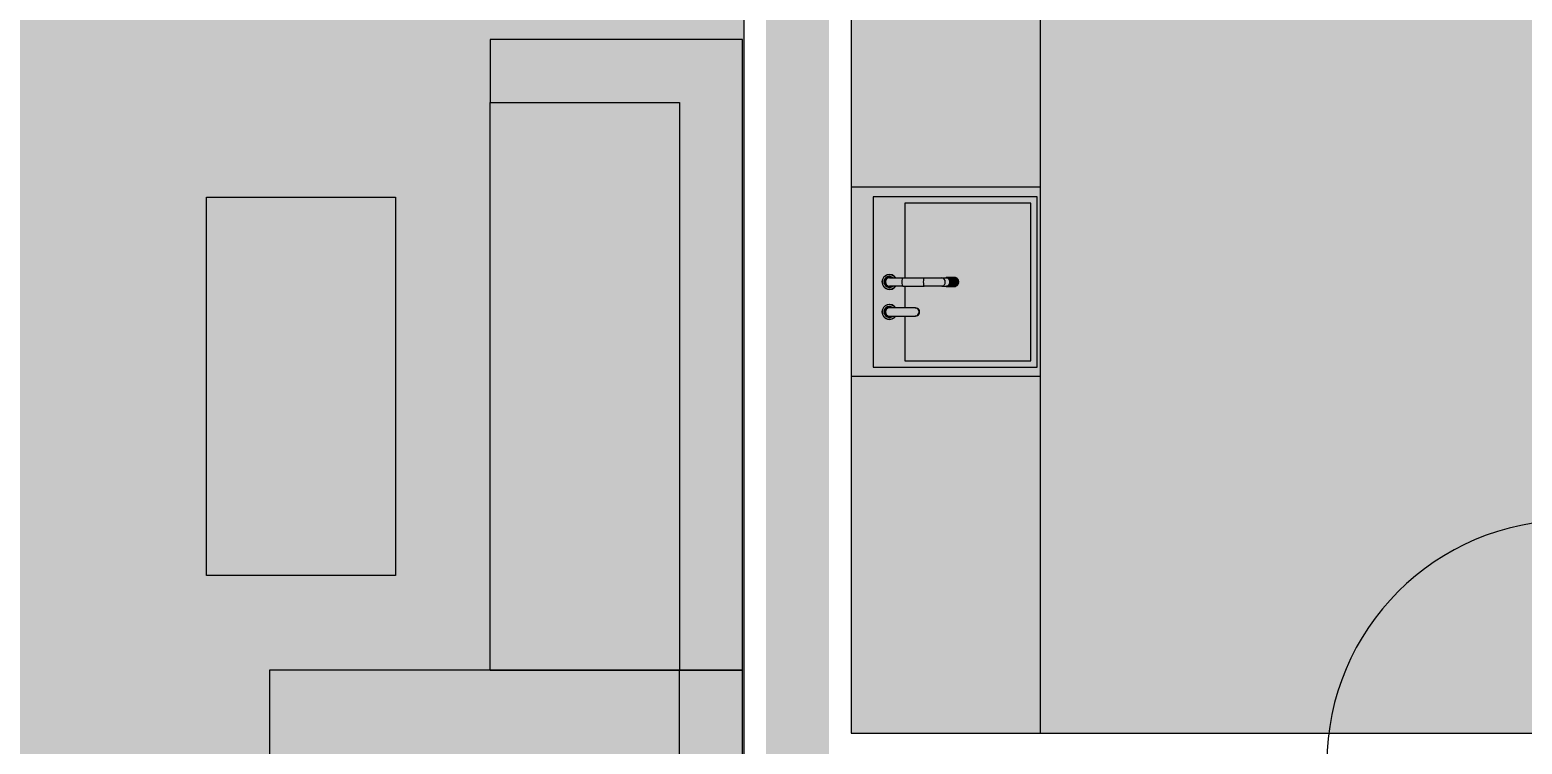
# Model space of a CAD drawing. Header units: millimetres. Extents: x 475206255 to 476720147, y 4620882299 to 4621447368.
# Drawn here: x 475283184 to 475287918, y 4620993525 to 4620995791 of the extents above; entities that cross this region are included whole.
import ezdxf

# ---------------------------------------------------------------- set-up
doc = ezdxf.new("R2010")
doc.units = ezdxf.units.MM
doc.header["$MEASUREMENT"] = 0
for name, color, linetype, lineweight in [('2D Drafting - General_Pen_No__250_Pen_No__7_Pen_No__7', 7, 'Continuous', 0), ('2D Drafting - General_Pen_No__7_Pen_No__7_Pen_No__7', 7, 'Continuous', 0), ('G-Anno-Nplt_Pen_No__151', 151, 'Continuous', 0), ('G-Anno-Nplt_Pen_No__4', 7, 'Continuous', 0), ('New_--------AVEJI_UDZRAVI_Pen_No__7', 7, 'Continuous', 0), ('New_2D Drafting - General_Pen_No__2_Pen_No__250', 7, 'Continuous', 0), ('New_aveji_Pen_No__7', 7, 'Continuous', 0), ('zoma_Pen_No__142', 142, 'Continuous', 0)]:
    doc.layers.add(name, color=color, linetype=linetype, lineweight=lineweight)
doc.layers.add('New_--aveji_Pen_No__251', color=7, linetype='Continuous', lineweight=0, true_color=0x656565)
doc.layers.add('zoma', color=7, linetype='Continuous')
doc.styles.add('GENERATED_STYLE_2', font='arial.ttf')
doc.dimstyles.new('GENERATED_STYLE__3', dxfattribs={"dimtxt": 200, "dimasz": 64.421331, "dimexe": 0.18, "dimexo": 3, "dimgap": 0, "dimtad": 1, "dimtih": 1, "dimtoh": 1, "dimlfac": 0.001, "dimzin": 0, "dimdsep": 46, "dimtxsty": 'GENERATED_STYLE_2', "dimblk": 'ARROWHEAD_2', "dimblk1": 'ARROWHEAD_2', "dimblk2": 'ARROWHEAD_2', "dimcen": 0.09, "dimclrd": 142, "dimclre": 142, "dimclrt": 142, "dimadec": 0, "dimazin": 0, "dimtfac": 1, "dimtdec": 4, "dimtmove": 0, "dimatfit": 3, "dimfxl": 1, "dimtolj": 1, "dimtzin": 0, "dimarcsym": 0})
doc.dimstyles.new('GENERATED_STYLE__31', dxfattribs={"dimtxt": 0.18, "dimasz": 364.8, "dimexe": 0.18, "dimexo": 0.0625, "dimgap": 0, "dimtad": 0, "dimtih": 1, "dimtoh": 1, "dimdec": 4, "dimzin": 0, "dimdsep": 46, "dimcen": 0.09, "dimadec": 0, "dimazin": 0, "dimtfac": 1, "dimtdec": 4, "dimtmove": 0, "dimatfit": 3, "dimldrblk": 'ARROWHEAD_11', "dimfxl": 1, "dimtolj": 1, "dimtzin": 0, "dimarcsym": 0})
doc.dimstyles.new('GENERATED_STYLE__9', dxfattribs={"dimtxt": 200, "dimasz": 64.421331, "dimexe": 0.18, "dimexo": 3, "dimgap": 0, "dimtad": 1, "dimlfac": 0.001, "dimzin": 0, "dimdsep": 46, "dimtxsty": 'GENERATED_STYLE_2', "dimblk": 'ARROWHEAD_2', "dimblk1": 'ARROWHEAD_2', "dimblk2": 'ARROWHEAD_2', "dimcen": 0.09, "dimclrd": 142, "dimclre": 142, "dimclrt": 142, "dimadec": 0, "dimazin": 0, "dimtfac": 1, "dimtdec": 4, "dimtmove": 0, "dimatfit": 3, "dimfxl": 1, "dimtolj": 1, "dimtzin": 0, "dimarcsym": 0})

# ---------------------------------------------------------------- blocks, each defined once
blk = doc.blocks.new('*D880', base_point=(475826095.8, 4621095193.2))
at = {"layer": 'zoma_Pen_No__142', "color": 142, "linetype": 'Continuous', "lineweight": 0, "transparency": 16777216}
for p, q in [((475297678.8, 4621006265.8), (475297594.1, 4621006314.7)), ((475297636.5, 4621006290.2), (475297636.5, 4621006331.7)), ((475297700, 4621006290.2), (475297572.9, 4621006290.2)), ((475297636.5, 4620991090.2), (475297636.5, 4621006290.2)), ((475297594.1, 4620991114.7), (475297678.8, 4620991065.8)), ((475297700, 4620991090.2), (475297572.9, 4620991090.2)), ((475297636.5, 4620991048.8), (475297636.5, 4620991090.2))]:
    blk.add_line(p, q, dxfattribs=at)
at = {"layer": 'zoma_Pen_No__142', "color": 142, "lineweight": 0, "transparency": 16777216, "insert": (475297596.5, 4620998347), "char_height": 200, "attachment_point": 7, "rotation": 90, "style": 'GENERATED_STYLE_2'}
blk.add_mtext('\\A1;{\\pql;\\fArial|b0|i0|c204|p0;\\W1.000000;15.20}', dxfattribs=at)
blk = doc.blocks.new('ARROWHEAD_2')
at = {"color": 0, "linetype": 'Continuous', "lineweight": 0}
for p, q in [((0, 0), (-1, 0)), ((-0.378, -0.655), (0.378, 0.655))]:
    blk.add_line(p, q, dxfattribs=at)
blk = doc.blocks.new('*D882', base_point=(475826095.8, 4621095193.2))
at = {"layer": 'zoma_Pen_No__142', "color": 142, "linetype": 'Continuous', "lineweight": 0, "transparency": 16777216}
for p, q in [((475296804.9, 4620995714.7), (475296889.7, 4620995665.8)), ((475296910.9, 4620995690.2), (475296783.8, 4620995690.2)), ((475296847.3, 4620991490.2), (475296847.3, 4620995690.2)), ((475296910.9, 4620991490.2), (475296783.8, 4620991490.2)), ((475296804.9, 4620991514.7), (475296889.7, 4620991465.8))]:
    blk.add_line(p, q, dxfattribs=at)
at = {"layer": 'zoma_Pen_No__142', "color": 142, "lineweight": 0, "transparency": 16777216, "char_height": 200, "attachment_point": 7, "rotation": 90, "style": 'GENERATED_STYLE_2'}
for s, insert in [('\\A1;{\\pql;\\fArial|b0|i0|c204|p0;\\W1.000000;0.20}', (475296807.3, 4620995131.9)), ('\\A1;{\\pql;\\fArial|b0|i0|c204|p0;\\W1.000000;4.20}', (475296807.3, 4620993323.3))]:
    blk.add_mtext(s, dxfattribs=dict(at, insert=insert))
blk = doc.blocks.new('*D883', base_point=(475826095.8, 4621095193.2))
at = {"layer": 'zoma_Pen_No__142', "color": 142, "linetype": 'Continuous', "lineweight": 0, "transparency": 16777216}
for p, q in [((475296910.9, 4620995890.2), (475296783.8, 4620995890.2)), ((475296804.9, 4620995914.7), (475296889.7, 4620995865.8)), ((475296847.3, 4620995690.2), (475296847.3, 4620995890.2)), ((475296804.9, 4620995714.7), (475296889.7, 4620995665.8)), ((475296910.9, 4620995690.2), (475296783.8, 4620995690.2))]:
    blk.add_line(p, q, dxfattribs=at)
blk = doc.blocks.new('*D1258', base_point=(475826095.8, 4621095193.2))
at = {"layer": 'zoma_Pen_No__142', "color": 142, "linetype": 'Continuous', "lineweight": 0, "transparency": 16777216}
for p, q in [((475281719.4, 4621043674.5), (475281719.4, 4621043801.6)), ((475288219.4, 4621043674.5), (475288219.4, 4621043801.6)), ((475281743.9, 4621043780.5), (475281695, 4621043695.7)), ((475288243.9, 4621043780.5), (475288195, 4621043695.7)), ((475281719.4, 4621043738.1), (475288219.4, 4621043738.1))]:
    blk.add_line(p, q, dxfattribs=at)
at = {"layer": 'zoma_Pen_No__142', "color": 142, "lineweight": 0, "transparency": 16777216, "char_height": 200, "attachment_point": 7, "style": 'GENERATED_STYLE_2'}
for s, insert in [('\\A1;{\\pql;\\fArial|b0|i0|c204|p0;\\W1.000000;6.50}', (475284702.5, 4621043778.1)), ('\\A1;{\\pql;\\fArial|b0|i0|c204|p0;\\W1.000000;0.40}', (475287661.1, 4621043778.1))]:
    blk.add_mtext(s, dxfattribs=dict(at, insert=insert))
blk = doc.blocks.new('*D1316', base_point=(475826095.8, 4621095193.2))
at = {"layer": 'zoma_Pen_No__142', "color": 142, "linetype": 'Continuous', "lineweight": 0, "transparency": 16777216}
for p, q in [((475281719.4, 4621092624.1), (475281719.4, 4621092751.3)), ((475288219.4, 4621092624.1), (475288219.4, 4621092751.3)), ((475281743.9, 4621092730.1), (475281695, 4621092645.3)), ((475281719.4, 4621092687.7), (475288219.4, 4621092687.7)), ((475288243.9, 4621092730.1), (475288195, 4621092645.3))]:
    blk.add_line(p, q, dxfattribs=at)
at = {"layer": 'zoma_Pen_No__142', "color": 142, "lineweight": 0, "transparency": 16777216, "char_height": 200, "attachment_point": 7, "style": 'GENERATED_STYLE_2'}
for s, insert in [('\\A1;{\\pql;\\fArial|b0|i0|c204|p0;\\W1.000000;6.50}', (475284702.5, 4621092727.7)), ('\\A1;{\\pql;\\fArial|b0|i0|c204|p0;\\W1.000000;0.40}', (475287661.1, 4621092727.7))]:
    blk.add_mtext(s, dxfattribs=dict(at, insert=insert))
blk = doc.blocks.new('*D1374', base_point=(475826095.8, 4621095193.2))
at = {"layer": 'zoma_Pen_No__142', "color": 142, "linetype": 'Continuous', "lineweight": 0, "transparency": 16777216}
for p, q in [((475281743.9, 4621141919.8), (475281695, 4621141835.1)), ((475281719.4, 4621141813.9), (475281719.4, 4621141941)), ((475288243.9, 4621141919.8), (475288195, 4621141835.1)), ((475288219.4, 4621141813.9), (475288219.4, 4621141941)), ((475281719.4, 4621141877.4), (475288219.4, 4621141877.4))]:
    blk.add_line(p, q, dxfattribs=at)
at = {"layer": 'zoma_Pen_No__142', "color": 142, "lineweight": 0, "transparency": 16777216, "char_height": 200, "attachment_point": 7, "style": 'GENERATED_STYLE_2'}
for s, insert in [('\\A1;{\\pql;\\fArial|b0|i0|c204|p0;\\W1.000000;6.50}', (475284702.5, 4621141917.4)), ('\\A1;{\\pql;\\fArial|b0|i0|c204|p0;\\W1.000000;0.40}', (475287661.1, 4621141917.4))]:
    blk.add_mtext(s, dxfattribs=dict(at, insert=insert))
blk = doc.blocks.new('*D1433', base_point=(475826095.8, 4621095193.2))
at = {"layer": 'zoma_Pen_No__142', "color": 142, "linetype": 'Continuous', "lineweight": 0, "transparency": 16777216}
for p, q in [((475281743.9, 4621191296.5), (475281695, 4621191211.7)), ((475281719.4, 4621191190.5), (475281719.4, 4621191317.7)), ((475288243.9, 4621191296.5), (475288195, 4621191211.7)), ((475288219.4, 4621191190.5), (475288219.4, 4621191317.7)), ((475281719.4, 4621191254.1), (475288219.4, 4621191254.1))]:
    blk.add_line(p, q, dxfattribs=at)
at = {"layer": 'zoma_Pen_No__142', "color": 142, "lineweight": 0, "transparency": 16777216, "char_height": 200, "attachment_point": 7, "style": 'GENERATED_STYLE_2'}
for s, insert in [('\\A1;{\\pql;\\fArial|b0|i0|c204|p0;\\W1.000000;6.50}', (475284702.5, 4621191294.1)), ('\\A1;{\\pql;\\fArial|b0|i0|c204|p0;\\W1.000000;0.40}', (475287661.1, 4621191294.1))]:
    blk.add_mtext(s, dxfattribs=dict(at, insert=insert))
blk = doc.blocks.new('*D1491', base_point=(475826095.8, 4621095193.2))
at = {"layer": 'zoma_Pen_No__142', "color": 142, "linetype": 'Continuous', "lineweight": 0, "transparency": 16777216}
for p, q in [((475281743.9, 4621240486.2), (475281695, 4621240401.5)), ((475281719.4, 4621240380.3), (475281719.4, 4621240507.4)), ((475288243.9, 4621240486.2), (475288195, 4621240401.5)), ((475288219.4, 4621240380.3), (475288219.4, 4621240507.4)), ((475281719.4, 4621240443.8), (475288219.4, 4621240443.8))]:
    blk.add_line(p, q, dxfattribs=at)
at = {"layer": 'zoma_Pen_No__142', "color": 142, "lineweight": 0, "transparency": 16777216, "char_height": 200, "attachment_point": 7, "style": 'GENERATED_STYLE_2'}
for s, insert in [('\\A1;{\\pql;\\fArial|b0|i0|c204|p0;\\W1.000000;6.50}', (475284702.5, 4621240483.8)), ('\\A1;{\\pql;\\fArial|b0|i0|c204|p0;\\W1.000000;0.40}', (475287661.1, 4621240483.8))]:
    blk.add_mtext(s, dxfattribs=dict(at, insert=insert))
blk = doc.blocks.new('ARROWHEAD_11')
at = {"color": 0, "linetype": 'Continuous', "lineweight": 0}
blk.add_line((0, 0), (-1, 0), dxfattribs=at)
at = {"color": 0, "linetype": 'Continuous', "lineweight": 0, "const_width": 0.25, "flags": 128}
blk.add_lwpolyline([(-0.125, 0, 1), (0.125, 0, 1)], format="xyb", close=True, dxfattribs=at)

msp = doc.modelspace()

# ---------------------------------------------------------------- hatches: boundary and pattern name
at = {"layer": '2D Drafting - General_Pen_No__250_Pen_No__7_Pen_No__7', "linetype": 'Continuous', "lineweight": 0}
msp.add_hatch(color=7, dxfattribs=at).paths.add_polyline_path([(475285719.447, 4620999140.188), (475285719.447, 4620991090.231), (475285519.447, 4620991090.231), (475285519.447, 4620999140.188)])
at = {"layer": 'G-Anno-Nplt_Pen_No__151', "linetype": 'Continuous', "lineweight": 0, "true_color": 0x1f2f3f}
for points in [[(475285449.447, 4620992610.231), (475285449.447, 4620998539.968), (475285049.447, 4620998539.968), (475285049.447, 4620998980.156), (475281789.447, 4620998980.156), (475281789.447, 4620998295.231), (475280869.3, 4620998295.231), (475280869.3, 4620998365.231), (475279659.635, 4620998365.231), (475279659.635, 4620997965.231), (475279289.448, 4620997965.231), (475279219.448, 4620997965.231), (475279219.448, 4620995913.317), (475279289.448, 4620995913.317), (475279289.448, 4620991360.238), (475281249.447, 4620991360.238), (475281249.447, 4620991560.231), (475281449.447, 4620991560.231), (475281449.447, 4620992610.231)], [(475295249.448, 4620991560.231), (475295249.448, 4620997980.043), (475291719.447, 4620997980.043), (475291719.447, 4620998690.231), (475289059.649, 4620998690.231), (475289059.649, 4620998290.231), (475288449.447, 4620998290.231), (475288449.447, 4620998420.231), (475288149.447, 4620998420.231), (475288149.447, 4620998980.156), (475286189.448, 4620998980.156), (475286189.448, 4620998539.969), (475285789.447, 4620998539.969), (475285789.447, 4620993560.231), (475288489.447, 4620993560.237), (475288489.447, 4620991560.231), (475288689.447, 4620991560.231), (475288689.447, 4620991360.231), (475295049.448, 4620991360.231), (475295049.448, 4620991560.231)]]:
    msp.add_hatch(color=169, dxfattribs=at).paths.add_polyline_path(points)

# ---------------------------------------------------------------- linework, layer by layer
at = {"layer": '2D Drafting - General_Pen_No__7_Pen_No__7_Pen_No__7', "color": 7, "linetype": 'Continuous', "lineweight": 0}
msp.add_arc((475288068.763, 4620993464.319), 770.311, 89.997469, 179.994289, dxfattribs=at)
at = {"layer": 'G-Anno-Nplt_Pen_No__4', "color": 7, "linetype": 'Continuous', "lineweight": 0, "flags": 128}
for points in [[(475285449.447, 4620992610.231), (475285449.447, 4620998539.968), (475285049.447, 4620998539.968), (475285049.447, 4620998980.156), (475281789.447, 4620998980.156), (475281789.447, 4620998295.231), (475280869.3, 4620998295.231), (475280869.3, 4620998365.231), (475279659.635, 4620998365.231), (475279659.635, 4620997965.231), (475279289.448, 4620997965.231), (475279219.448, 4620997965.231), (475279219.448, 4620995913.317), (475279289.448, 4620995913.317), (475279289.448, 4620991360.238), (475281249.447, 4620991360.238), (475281249.447, 4620991560.231), (475281449.447, 4620991560.231), (475281449.447, 4620992610.231)], [(475295249.448, 4620991560.231), (475295249.448, 4620997980.043), (475291719.447, 4620997980.043), (475291719.447, 4620998690.231), (475289059.649, 4620998690.231), (475289059.649, 4620998290.231), (475288449.447, 4620998290.231), (475288449.447, 4620998420.231), (475288149.447, 4620998420.231), (475288149.447, 4620998980.156), (475286189.448, 4620998980.156), (475286189.448, 4620998539.969), (475285789.447, 4620998539.969), (475285789.447, 4620993560.231), (475288489.447, 4620993560.237), (475288489.447, 4620991560.231), (475288689.447, 4620991560.231), (475288689.447, 4620991360.231), (475295049.448, 4620991360.231), (475295049.448, 4620991560.231)]]:
    msp.add_lwpolyline(points, close=True, dxfattribs=at)
at = {"layer": 'New_--------AVEJI_UDZRAVI_Pen_No__7', "color": 7, "linetype": 'Continuous', "lineweight": 0}
for points in [[(475286389.447, 4620996696.844), (475285789.447, 4620996696.844), (475285789.447, 4620993560.231), (475286389.447, 4620993560.231)], [(475285789.447, 4620994692.125), (475286389.447, 4620994692.125), (475286389.447, 4620995292.125), (475285789.447, 4620995292.125)]]:
    msp.add_lwpolyline(points, close=True, dxfattribs=at)
at = {"layer": 'New_--aveji_Pen_No__251', "color": 251, "linetype": 'Continuous', "lineweight": 0, "true_color": 0x656565}
for p, q in [((475285910.747, 4620995004.229), (475285953.218, 4620995004.229)), ((475285953.218, 4620995004.229), (475286021.26, 4620995004.229)), ((475286021.26, 4620995004.229), (475286076.38, 4620995004.229)), ((475286076.38, 4620995004.229), (475286091.1, 4620995004.229)), ((475286095.635, 4620995005.55), (475286091.814, 4620995005.55)), ((475286095.643, 4620995005.554), (475286091.817, 4620995005.554)), ((475286095.644, 4620995005.554), (475286119.607, 4620995005.554)), ((475286120.764, 4620995005.293), (475286096.796, 4620995005.293)), ((475286120.763, 4620995005.296), (475286096.8, 4620995005.296)), ((475286100.336, 4620995003.651), (475286124.299, 4620995003.651)), ((475286126.496, 4620995000.341), (475286100.844, 4620995000.341)), ((475286125.279, 4620995002.912), (475286101.311, 4620995002.913)), ((475286125.279, 4620995002.915), (475286101.316, 4620995002.915)), ((475286128.949, 4620994996.216), (475286103.297, 4620994996.216)), ((475286128.949, 4620994986.483), (475286103.297, 4620994986.483)), ((475286104.023, 4620994999.874), (475286127.986, 4620994999.874)), ((475286129.81, 4620994991.349), (475286104.159, 4620994991.349)), ((475286128.64, 4620994998.772), (475286104.672, 4620994998.772)), ((475286128.64, 4620994998.773), (475286104.677, 4620994998.773)), ((475286106.142, 4620994994.8), (475286130.105, 4620994994.8)), ((475286130.106, 4620994987.902), (475286106.143, 4620994987.902)), ((475286130.335, 4620994993.501), (475286106.372, 4620994993.501)), ((475286106.373, 4620994989.2), (475286130.336, 4620994989.2)), ((475285953.218, 4620994978.47), (475285910.747, 4620994978.47)), ((475285953.218, 4620994978.47), (475286021.26, 4620994978.469)), ((475285959.183, 4620994978.47), (475285959.183, 4620994909.158)), ((475286076.38, 4620994978.469), (475286021.26, 4620994978.469)), ((475286076.38, 4620994978.469), (475286091.1, 4620994978.469)), ((475286091.82, 4620994977.144), (475286115.783, 4620994977.144)), ((475286119.61, 4620994977.144), (475286095.647, 4620994977.144)), ((475286096.803, 4620994977.403), (475286120.766, 4620994977.403)), ((475286124.302, 4620994979.049), (475286100.339, 4620994979.049)), ((475286126.496, 4620994982.357), (475286100.844, 4620994982.357)), ((475286101.318, 4620994979.785), (475286125.282, 4620994979.785)), ((475286127.987, 4620994982.827), (475286104.024, 4620994982.827)), ((475286104.679, 4620994983.928), (475286128.642, 4620994983.928)), ((475285992.213, 4620994909.158), (475285910.747, 4620994909.158)), ((475285992.213, 4620994909.158), (475285993.637, 4620994909.158)), ((475285910.747, 4620994883.399), (475285992.213, 4620994883.399)), ((475285993.637, 4620994883.399), (475285992.213, 4620994883.399))]:
    msp.add_line(p, q, dxfattribs=at)
msp.add_lwpolyline([(475285859.447, 4620994721.273), (475286379.447, 4620994721.273), (475286379.448, 4620995261.387), (475285859.448, 4620995261.388)], close=True, dxfattribs=at)
msp.add_lwpolyline([(475285959.183, 4620994883.399), (475285959.183, 4620994741.273), (475286359.447, 4620994741.273), (475286359.448, 4620995241.388), (475285959.183, 4620995241.388), (475285959.183, 4620995004.229)], dxfattribs=at)
for centre, radius, start, end in [((475285910.747, 4620994991.349), 23.813, 32.741827, 179.999964), ((475285910.747, 4620994991.349), 23.813, 179.999964, 327.2581), ((475285910.747, 4620994991.349), 23.805, 32.755053, 179.999964), ((475285910.747, 4620994991.349), 23.805, 179.999964, 327.244874), ((475285910.747, 4620994991.349), 23.778, 32.796694, 179.999964), ((475285910.747, 4620994991.349), 23.778, 179.999964, 327.203233), ((475285910.747, 4620994991.349), 23.724, 32.880318, 179.999964), ((475285910.747, 4620994991.349), 23.724, 179.999964, 327.119608), ((475285910.747, 4620994991.349), 23.635, 33.020074, 179.999964), ((475285910.747, 4620994991.349), 23.635, 179.999964, 326.979852), ((475285910.747, 4620994991.349), 23.146, 33.81116, 179.999964), ((475285910.747, 4620994991.349), 23.146, 179.999964, 326.188767), ((475285910.747, 4620994991.349), 17.327, 48.016872, 179.999965), ((475285910.747, 4620994991.349), 17.327, 179.999963, 311.983055), ((475285910.747, 4620994991.349), 16.761, 50.211039, 179.999964), ((475285910.747, 4620994991.349), 16.761, 179.999963, 309.788888), ((475285910.747, 4620994991.349), 16.55, 51.097132, 179.999964), ((475285910.747, 4620994991.349), 16.55, 179.999964, 308.902795), ((475285910.747, 4620994991.349), 16.328, 52.073553, 179.999963), ((475285910.747, 4620994991.349), 16.328, 179.999964, 307.926376), ((475285910.747, 4620994991.349), 15.483, 56.287703, 179.999965), ((475285910.747, 4620994991.349), 15.483, 179.999964, 303.712222), ((475285910.747, 4620994991.349), 13.402, 73.94907, 179.999964), ((475285910.747, 4620994991.349), 13.402, 179.999964, 286.050856), ((475285910.747, 4620994991.349), 12.88, 89.999963, 179.999963), ((475285910.747, 4620994991.349), 12.88, 179.999965, 269.999963), ((475285910.747, 4620994896.278), 23.813, 32.741827, 179.999964), ((475285910.747, 4620994896.278), 23.813, 179.999964, 327.2581), ((475285910.747, 4620994896.278), 23.805, 32.755053, 179.999964), ((475285910.747, 4620994896.278), 23.805, 179.999964, 327.244874), ((475285910.747, 4620994896.278), 23.778, 32.796694, 179.999964), ((475285910.747, 4620994896.278), 23.778, 179.999964, 327.203233), ((475285910.747, 4620994896.278), 23.724, 32.880319, 179.999964), ((475285910.747, 4620994896.278), 23.724, 179.999964, 327.119608), ((475285910.747, 4620994896.278), 23.635, 33.020075, 179.999963), ((475285910.747, 4620994896.278), 23.635, 179.999964, 326.979853), ((475285910.747, 4620994896.278), 23.146, 33.81116, 179.999964), ((475285910.747, 4620994896.278), 23.146, 179.999964, 326.188767), ((475285910.747, 4620994896.278), 17.327, 48.016871, 179.999964), ((475285910.747, 4620994896.278), 17.327, 179.999963, 311.983056), ((475285910.747, 4620994896.278), 16.761, 50.211039, 179.999965), ((475285910.747, 4620994896.278), 16.761, 179.999963, 309.788888), ((475285910.747, 4620994896.278), 16.55, 51.097134, 179.999963), ((475285910.747, 4620994896.278), 16.55, 179.999964, 308.902795), ((475285910.747, 4620994896.278), 16.328, 52.073553, 179.999963), ((475285910.747, 4620994896.278), 16.328, 179.999964, 307.926376), ((475285910.747, 4620994896.278), 15.483, 56.287705, 179.999964), ((475285910.747, 4620994896.278), 15.483, 179.999964, 303.712222), ((475285910.747, 4620994896.278), 13.402, 73.94907, 179.999964), ((475285910.747, 4620994896.278), 13.402, 179.999964, 286.050856), ((475285910.747, 4620994896.278), 12.88, 89.999963, 269.999963)]:
    msp.add_arc(centre, radius, start, end, dxfattribs=at)
for centre, major_axis, ratio, start_param, end_param in [((475285953.218, 4620994991.349), (0, 12.88), 0.23905575, -0.00000006, 1.57079633), ((475285953.218, 4620994991.349), (0, 12.88), 0.23905575, 1.57079633, 3.14159259), ((475286021.26, 4620994991.349), (0, 12.88), 0.23905575, -0.00000006, 1.57079633), ((475286021.26, 4620994991.349), (0, 12.88), 0.23905575, 1.57079633, 3.1415929), ((475286076.38, 4620994991.349), (0, 12.88), 0.88988826, 4.71238898, 6.28318529), ((475286076.38, 4620994991.349), (0, 12.88), 0.88988826, 3.14159265, 4.71238898), ((475286093.142, 4620994991.349), (0, 13.515), 0.88988826, 0.08101703, 0.30793907), ((475286093.732, 4620994991.349), (0, 14.367), 0.88988826, 0.15037128, 0.24257675), ((475286091.1, 4620994991.349), (0, 12.88), 0.88988826, 4.71238898, 6.28318537), ((475286091.1, 4620994991.349), (0, 12.88), 0.88988826, 3.14159265, 4.71238898), ((475286092.925, 4620994991.349), (0, 12.82), 0.88988826, 0.01158619, 0.05090815), ((475286092.925, 4620994991.349), (0, 12.82), 0.88988826, 5.90207239, 6.27165027), ((475286093.142, 4620994991.349), (0, 13.515), 0.88988826, 5.97150322, 6.20249388), ((475286093.732, 4620994991.349), (0, 14.367), 0.88988826, 6.04085752, 6.13306298), ((475286092.925, 4620994991.349), (0, 12.82), 0.88988826, 5.50937332, 5.87895118), ((475286093.142, 4620994991.349), (0, 13.515), 0.88988826, 5.57880417, 5.80979481), ((475286093.732, 4620994991.349), (0, 14.367), 0.88988826, 5.6481584, 5.74036389), ((475286092.925, 4620994991.349), (0, 12.82), 0.88988826, 5.11667424, 5.48625207), ((475286092.925, 4620994991.349), (0, 12.82), 0.88988826, 3.93857693, 4.30815476), ((475286093.142, 4620994991.349), (0, 13.515), 0.88988826, 5.18610507, 5.41709572), ((475286092.925, 4620994991.349), (0, 12.82), 0.88988826, 4.72397514, 5.09355296), ((475286092.925, 4620994991.349), (0, 12.82), 0.88988826, 4.33127606, 4.70085387), ((475286093.732, 4620994991.349), (0, 14.367), 0.88988826, 5.25545935, 5.34766476), ((475286093.142, 4620994991.349), (0, 13.515), 0.88988826, 4.79340597, 5.02439665), ((475286093.142, 4620994991.349), (0, 13.515), 0.88988826, 4.4007069, 4.63169757), ((475286093.732, 4620994991.349), (0, 14.367), 0.88988826, 4.47006119, 4.56226663), ((475286093.732, 4620994991.349), (0, 14.367), 0.88988826, 4.86276026, 4.9549657), ((475286117.695, 4620994991.349), (0, 14.367), 0.88988826, 6.04085752, 6.13306298), ((475286117.695, 4620994991.349), (0, 14.367), 0.88988826, 5.64815846, 5.74036389), ((475286120.325, 4620994991.349), (0, 11.65), 0.88988826, 5.57497114, 5.66431233), ((475286117.695, 4620994991.349), (0, 14.367), 0.88988826, 5.25545935, 5.34766481), ((475286120.325, 4620994991.349), (0, 11.65), 0.88988826, 4.10675607, 5.3183649), ((475286117.695, 4620994991.349), (0, 14.367), 0.88988826, 4.47006117, 4.56226662), ((475286117.695, 4620994991.349), (0, 14.367), 0.88988826, 4.86276026, 4.95496571), ((475286093.142, 4620994991.349), (0, 13.515), 0.88988826, 2.83365357, 3.06090122), ((475286093.732, 4620994991.349), (0, 14.367), 0.88988826, 2.89926484, 2.99147029), ((475286092.925, 4620994991.349), (0, 12.82), 0.88988826, 3.09068449, 3.13005747), ((475286092.925, 4620994991.349), (0, 12.82), 0.88988826, 3.15317878, 3.52275661), ((475286093.142, 4620994991.349), (0, 13.515), 0.88988826, 3.22260968, 3.45360032), ((475286093.732, 4620994991.349), (0, 14.367), 0.88988826, 3.29196397, 3.38416938), ((475286092.925, 4620994991.349), (0, 12.82), 0.88988826, 3.54587783, 3.91545567), ((475286093.142, 4620994991.349), (0, 13.515), 0.88988826, 3.61530874, 3.84629941), ((475286093.732, 4620994991.349), (0, 14.367), 0.88988826, 3.68466301, 3.77686844), ((475286093.142, 4620994991.349), (0, 13.515), 0.88988826, 4.00800781, 4.2389985), ((475286093.732, 4620994991.349), (0, 14.367), 0.88988826, 4.0773621, 4.16956755), ((475286117.695, 4620994991.349), (0, 14.367), 0.88988826, 3.2919639, 3.38416938), ((475286117.695, 4620994991.349), (0, 14.367), 0.88988826, 3.68466301, 3.77686844), ((475286120.325, 4620994991.349), (0, 11.65), 0.88988826, 3.76058584, 3.85010159), ((475286117.695, 4620994991.349), (0, 14.367), 0.88988826, 4.0773621, 4.16956755), ((475285992.213, 4620994896.278), (0, 12.88), 0.98480799, 3.14159264, 6.28318537), ((475285993.637, 4620994896.278), (0, 12.88), 0.98480506, 3.14159279, 6.28318545)]:
    msp.add_ellipse(centre, major_axis=major_axis, ratio=ratio, start_param=start_param, end_param=end_param, dxfattribs=at)
for points in [[(475286089.468, 4620995004.229), (475286089.846, 4620995004.574), (475286090.244, 4620995004.929), (475286090.661, 4620995005.295)], [(475286091.814, 4620995005.55), (475286091.928, 4620995005.299), (475286092.046, 4620995005.056), (475286092.169, 4620995004.82)], [(475286092.169, 4620995004.82), (475286092.379, 4620995004.597), (475286092.587, 4620995004.38), (475286092.793, 4620995004.168)], [(475286092.793, 4620995004.168), (475286092.807, 4620995004.139), (475286092.821, 4620995004.11), (475286092.835, 4620995004.08)], [(475286092.863, 4620995004.076), (475286092.927, 4620995004.106), (475286092.992, 4620995004.137), (475286093.057, 4620995004.168)], [(475286093.057, 4620995004.168), (475286093.396, 4620995004.38), (475286093.747, 4620995004.597), (475286094.111, 4620995004.821)], [(475286094.111, 4620995004.821), (475286094.599, 4620995005.058), (475286095.11, 4620995005.302), (475286095.644, 4620995005.554)], [(475286096.796, 4620995005.293), (475286096.8, 4620995004.922), (475286096.811, 4620995004.562), (475286096.83, 4620995004.213)], [(475286096.83, 4620995004.213), (475286096.943, 4620995003.884), (475286097.056, 4620995003.562), (475286097.169, 4620995003.249)], [(475286097.169, 4620995003.249), (475286097.17, 4620995003.199), (475286097.171, 4620995003.148), (475286097.173, 4620995003.098)], [(475286097.173, 4620995003.098), (475286097.252, 4620995003.111), (475286097.332, 4620995003.123), (475286097.412, 4620995003.136)], [(475286097.412, 4620995003.136), (475286097.803, 4620995003.215), (475286098.207, 4620995003.295), (475286098.625, 4620995003.378)], [(475286098.625, 4620995003.378), (475286099.17, 4620995003.466), (475286099.741, 4620995003.557), (475286100.336, 4620995003.651)], [(475286100.844, 4620995000.341), (475286100.924, 4620995000.331), (475286101.004, 4620995000.32), (475286101.085, 4620995000.309)], [(475286100.898, 4620995000.519), (475286100.88, 4620995000.459), (475286100.862, 4620995000.4), (475286100.844, 4620995000.341)], [(475286100.93, 4620995001.648), (475286100.916, 4620995001.262), (475286100.905, 4620995000.885), (475286100.898, 4620995000.519)], [(475286101.311, 4620995002.913), (475286101.173, 4620995002.478), (475286101.046, 4620995002.057), (475286100.93, 4620995001.648)], [(475286101.085, 4620995000.309), (475286101.477, 4620995000.243), (475286101.884, 4620995000.175), (475286102.304, 4620995000.105)], [(475286102.304, 4620995000.105), (475286102.852, 4620995000.03), (475286103.425, 4620994999.953), (475286104.023, 4620994999.874)], [(475286103.297, 4620994996.216), (475286103.369, 4620994996.183), (475286103.442, 4620994996.151), (475286103.515, 4620994996.118)], [(475286103.297, 4620994986.483), (475286103.336, 4620994986.424), (475286103.375, 4620994986.366), (475286103.414, 4620994986.307)], [(475286103.414, 4620994996.392), (475286103.375, 4620994996.333), (475286103.336, 4620994996.274), (475286103.297, 4620994996.216)], [(475286103.515, 4620994986.581), (475286103.442, 4620994986.548), (475286103.369, 4620994986.515), (475286103.297, 4620994986.483)], [(475286103.414, 4620994986.307), (475286103.551, 4620994985.943), (475286103.695, 4620994985.57), (475286103.847, 4620994985.187)], [(475286103.515, 4620994996.118), (475286103.86, 4620994995.917), (475286104.218, 4620994995.71), (475286104.589, 4620994995.498)], [(475286104.59, 4620994987.204), (475286104.219, 4620994986.991), (475286103.861, 4620994986.783), (475286103.515, 4620994986.581)], [(475286103.845, 4620994997.515), (475286103.694, 4620994997.131), (475286103.55, 4620994996.756), (475286103.414, 4620994996.392)], [(475286104.672, 4620994998.772), (475286104.38, 4620994998.34), (475286104.104, 4620994997.921), (475286103.845, 4620994997.515)], [(475286104.159, 4620994991.349), (475286104.216, 4620994991.3), (475286104.274, 4620994991.251), (475286104.333, 4620994991.201)], [(475286104.333, 4620994991.498), (475286104.274, 4620994991.448), (475286104.216, 4620994991.398), (475286104.159, 4620994991.349)], [(475286105.13, 4620994992.443), (475286104.854, 4620994992.119), (475286104.588, 4620994991.804), (475286104.333, 4620994991.498)], [(475286104.333, 4620994991.201), (475286104.588, 4620994990.896), (475286104.854, 4620994990.582), (475286105.13, 4620994990.26)], [(475286104.589, 4620994995.498), (475286105.083, 4620994995.272), (475286105.601, 4620994995.04), (475286106.142, 4620994994.8)], [(475286106.138, 4620994987.903), (475286105.598, 4620994987.663), (475286105.082, 4620994987.43), (475286104.59, 4620994987.204)], [(475286106.367, 4620994993.501), (475286105.934, 4620994993.138), (475286105.522, 4620994992.785), (475286105.13, 4620994992.443)], [(475286105.13, 4620994990.26), (475286105.524, 4620994989.917), (475286105.938, 4620994989.564), (475286106.373, 4620994989.2)], [(475286121.961, 4620995004.2), (475286121.582, 4620995004.553), (475286121.183, 4620995004.917), (475286120.764, 4620995005.293)], [(475286122.403, 4620995003.651), (475286122.259, 4620995003.831), (475286122.111, 4620995004.014), (475286121.961, 4620995004.2)], [(475286126.056, 4620995001.633), (475286125.813, 4620995002.046), (475286125.554, 4620995002.473), (475286125.279, 4620995002.912)], [(475286126.472, 4620995000.458), (475286126.34, 4620995000.839), (475286126.202, 4620995001.23), (475286126.056, 4620995001.633)], [(475286126.496, 4620995000.341), (475286126.488, 4620995000.38), (475286126.48, 4620995000.419), (475286126.472, 4620995000.458)], [(475286126.594, 4620995000.32), (475286126.561, 4620995000.327), (475286126.528, 4620995000.334), (475286126.496, 4620995000.341)], [(475286127.414, 4620995000.107), (475286127.137, 4620995000.18), (475286126.863, 4620995000.251), (475286126.594, 4620995000.32)], [(475286127.986, 4620994999.874), (475286127.797, 4620994999.954), (475286127.606, 4620995000.032), (475286127.414, 4620995000.107)], [(475286128.965, 4620994997.5), (475286128.867, 4620994997.911), (475286128.759, 4620994998.335), (475286128.64, 4620994998.772)], [(475286128.949, 4620994996.216), (475286128.954, 4620994996.254), (475286128.96, 4620994996.293), (475286128.966, 4620994996.331)], [(475286128.949, 4620994986.483), (475286128.976, 4620994986.504), (475286129.004, 4620994986.525), (475286129.032, 4620994986.547)], [(475286128.966, 4620994986.367), (475286128.96, 4620994986.406), (475286128.954, 4620994986.444), (475286128.949, 4620994986.483)], [(475286128.966, 4620994996.331), (475286128.969, 4620994996.71), (475286128.969, 4620994997.1), (475286128.965, 4620994997.5)], [(475286129.032, 4620994996.152), (475286129.004, 4620994996.173), (475286128.976, 4620994996.194), (475286128.949, 4620994996.216)], [(475286129.7, 4620994995.506), (475286129.475, 4620994995.727), (475286129.252, 4620994995.942), (475286129.032, 4620994996.152)], [(475286129.032, 4620994986.547), (475286129.253, 4620994986.757), (475286129.476, 4620994986.974), (475286129.701, 4620994987.196)], [(475286129.701, 4620994987.196), (475286129.839, 4620994987.424), (475286129.974, 4620994987.659), (475286130.105, 4620994987.902)], [(475286129.81, 4620994991.349), (475286129.828, 4620994991.381), (475286129.847, 4620994991.414), (475286129.865, 4620994991.447)], [(475286129.865, 4620994991.252), (475286129.847, 4620994991.284), (475286129.828, 4620994991.317), (475286129.81, 4620994991.349)], [(475286130.105, 4620994994.8), (475286129.974, 4620994995.043), (475286129.839, 4620994995.278), (475286129.7, 4620994995.506)], [(475286129.865, 4620994991.447), (475286129.992, 4620994991.765), (475286130.118, 4620994992.093), (475286130.245, 4620994992.43)], [(475286130.245, 4620994990.272), (475286130.119, 4620994990.608), (475286129.992, 4620994990.934), (475286129.865, 4620994991.252)], [(475286130.245, 4620994992.43), (475286130.282, 4620994992.776), (475286130.311, 4620994993.133), (475286130.335, 4620994993.501)], [(475286130.336, 4620994989.2), (475286130.312, 4620994989.569), (475286130.282, 4620994989.926), (475286130.245, 4620994990.272)], [(475286090.663, 4620994977.406), (475286090.246, 4620994977.771), (475286089.849, 4620994978.125), (475286089.471, 4620994978.469)], [(475286092.173, 4620994977.878), (475286092.051, 4620994977.641), (475286091.933, 4620994977.396), (475286091.82, 4620994977.144)], [(475286092.794, 4620994978.53), (475286092.589, 4620994978.318), (475286092.382, 4620994978.101), (475286092.173, 4620994977.878)], [(475286092.835, 4620994978.618), (475286092.821, 4620994978.589), (475286092.807, 4620994978.559), (475286092.794, 4620994978.53)], [(475286093.057, 4620994978.53), (475286092.992, 4620994978.561), (475286092.927, 4620994978.592), (475286092.863, 4620994978.623)], [(475286094.115, 4620994977.878), (475286093.75, 4620994978.101), (475286093.397, 4620994978.318), (475286093.057, 4620994978.53)], [(475286095.645, 4620994977.148), (475286095.112, 4620994977.399), (475286094.602, 4620994977.642), (475286094.115, 4620994977.878)], [(475286096.834, 4620994978.486), (475286096.816, 4620994978.136), (475286096.806, 4620994977.775), (475286096.803, 4620994977.403)], [(475286097.169, 4620994979.449), (475286097.057, 4620994979.137), (475286096.945, 4620994978.816), (475286096.834, 4620994978.486)], [(475286097.173, 4620994979.6), (475286097.171, 4620994979.55), (475286097.17, 4620994979.5), (475286097.169, 4620994979.449)], [(475286097.413, 4620994979.562), (475286097.332, 4620994979.575), (475286097.252, 4620994979.588), (475286097.173, 4620994979.6)], [(475286098.629, 4620994979.322), (475286098.209, 4620994979.404), (475286097.804, 4620994979.484), (475286097.413, 4620994979.562)], [(475286100.335, 4620994979.053), (475286099.741, 4620994979.145), (475286099.172, 4620994979.235), (475286098.629, 4620994979.322)], [(475286100.844, 4620994982.357), (475286100.862, 4620994982.298), (475286100.88, 4620994982.239), (475286100.899, 4620994982.18)], [(475286100.899, 4620994982.18), (475286100.907, 4620994981.814), (475286100.918, 4620994981.439), (475286100.933, 4620994981.053)], [(475286101.085, 4620994982.39), (475286101.004, 4620994982.379), (475286100.924, 4620994982.368), (475286100.844, 4620994982.357)], [(475286100.933, 4620994981.053), (475286101.05, 4620994980.643), (475286101.178, 4620994980.221), (475286101.318, 4620994979.785)], [(475286102.307, 4620994982.597), (475286101.886, 4620994982.526), (475286101.478, 4620994982.457), (475286101.085, 4620994982.39)], [(475286104.02, 4620994982.829), (475286103.424, 4620994982.75), (475286102.853, 4620994982.672), (475286102.307, 4620994982.597)], [(475286103.847, 4620994985.187), (475286104.108, 4620994984.78), (475286104.385, 4620994984.361), (475286104.679, 4620994983.928)], [(475286120.766, 4620994977.403), (475286121.185, 4620994977.78), (475286121.585, 4620994978.145), (475286121.964, 4620994978.499)], [(475286121.964, 4620994978.499), (475286122.115, 4620994978.685), (475286122.262, 4620994978.869), (475286122.405, 4620994979.049)], [(475286125.282, 4620994979.785), (475286125.556, 4620994980.226), (475286125.815, 4620994980.654), (475286126.059, 4620994981.068)], [(475286126.059, 4620994981.068), (475286126.204, 4620994981.47), (475286126.342, 4620994981.861), (475286126.472, 4620994982.241)], [(475286126.472, 4620994982.241), (475286126.48, 4620994982.28), (475286126.488, 4620994982.318), (475286126.496, 4620994982.357)], [(475286126.496, 4620994982.357), (475286126.528, 4620994982.364), (475286126.561, 4620994982.371), (475286126.594, 4620994982.378)], [(475286126.594, 4620994982.378), (475286126.864, 4620994982.448), (475286127.138, 4620994982.52), (475286127.416, 4620994982.594)], [(475286127.416, 4620994982.594), (475286127.606, 4620994982.669), (475286127.795, 4620994982.747), (475286127.981, 4620994982.827)], [(475286128.642, 4620994983.928), (475286128.761, 4620994984.366), (475286128.869, 4620994984.791), (475286128.967, 4620994985.202)], [(475286128.967, 4620994985.202), (475286128.97, 4620994985.601), (475286128.97, 4620994985.99), (475286128.966, 4620994986.367)]]:
    msp.add_open_spline(points, degree=3, dxfattribs=at)
at = {"layer": 'New_aveji_Pen_No__7', "color": 7, "linetype": 'Continuous', "lineweight": 0}
for points in [[(475284644.358, 4620993760.231), (475285444.358, 4620993760.231), (475285444.358, 4620995760.231), (475284644.358, 4620995760.231), (475284644.358, 4620995560.231), (475285244.358, 4620995560.231), (475285244.358, 4620993760.231), (475284644.358, 4620993760.231), (475284644.358, 4620995560.231)], [(475284644.358, 4620992960.231), (475284644.358, 4620993160.231), (475285244.358, 4620993160.231), (475285244.358, 4620993760.231), (475283944.358, 4620993760.231), (475283944.358, 4620992960.231), (475285444.358, 4620992960.231), (475285444.358, 4620993760.231), (475285244.358, 4620993760.231)]]:
    msp.add_lwpolyline(points, dxfattribs=at)
msp.add_lwpolyline([(475284344.358, 4620994060.231), (475283744.358, 4620994060.231), (475283744.358, 4620995260.231), (475284344.358, 4620995260.231)], close=True, dxfattribs=at)

# ---------------------------------------------------------------- dimensions: what is measured, and where the dimension line sits
at = {"layer": 'zoma', "color": 142, "linetype": 'Continuous', "lineweight": 0}
for base, picture, middle in [((475288219.441, 4621240443.837), '*D1491', (475284961.437, 4621240583.837)), ((475288219.441, 4621191254.086), '*D1433', (475284961.437, 4621191394.086)), ((475288219.441, 4621141877.434), '*D1374', (475284961.437, 4621142017.434)), ((475288219.441, 4621092687.699), '*D1316', (475284961.437, 4621092827.699)), ((475288219.441, 4621043738.069), '*D1258', (475284961.437, 4621043878.069))]:
    dim = msp.add_linear_dim(base=base, p1=(475281719.441, 4620991490.231), p2=(475288219.441, 4620991090.238), dimstyle='GENERATED_STYLE__3', dxfattribs=at)
    dim.commit()
    dim.dimension.update_dxf_attribs({"geometry": picture, "text_midpoint": middle, "dimtype": 160})
for base, p1, p2, picture, middle in [((475297636.458, 4621006290.231), (475231619.434, 4620991090.231), (475231619.434, 4621006290.231), '*D880', (475297496.458, 4620998682.058)), ((475296847.329, 4620995890.231), (475295519.441, 4620995690.229), (475231619.434, 4620995890.231), '*D883', (475296707.329, 4620995390.808)), ((475296847.329, 4620995690.229), (475231619.434, 4620991490.231), (475295519.441, 4620995690.229), '*D882', (475296707.329, 4620993582.226))]:
    dim = msp.add_linear_dim(base=base, p1=p1, p2=p2, angle=90, dimstyle='GENERATED_STYLE__9', dxfattribs=at)
    dim.commit()
    dim.dimension.update_dxf_attribs({"geometry": picture, "text_midpoint": middle, "dimtype": 160, "text_rotation": 90})

# ---------------------------------------------------------------- leaders
at = {"layer": 'New_2D Drafting - General_Pen_No__2_Pen_No__250', "color": 7, "linetype": 'Continuous', "lineweight": 0, "annotation_type": 0, "has_hookline": 1, "hookline_direction": 0, "text_width": 1944.787}
msp.add_leader([(475283057.715, 4620993660.902), (475283057.715, 4620986203.404), (475284057.715, 4620986154.341)], dimstyle='GENERATED_STYLE__31', dxfattribs=at)

doc.saveas('drawing.dxf')
